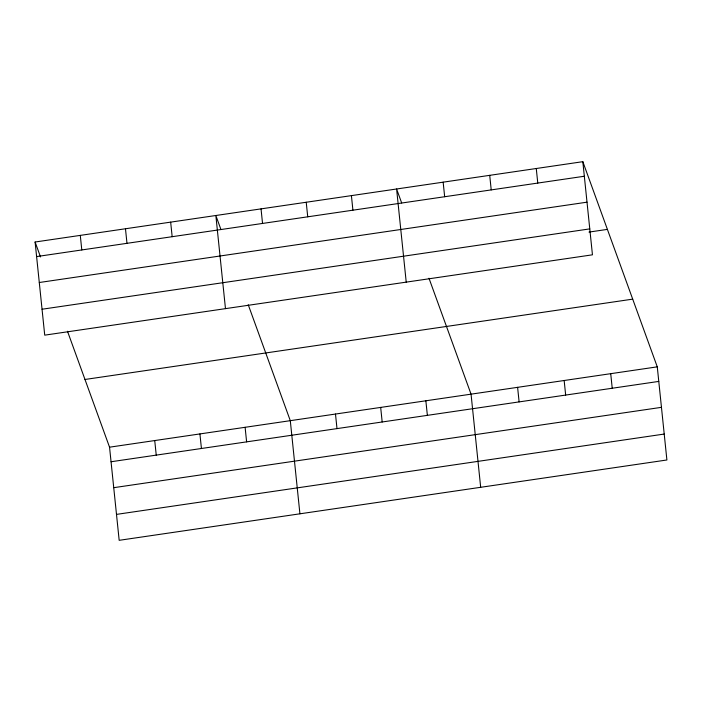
<?xml version="1.0" encoding="UTF-8"?>
<svg xmlns="http://www.w3.org/2000/svg" width="702" height="702" viewBox="0 0 702 702"><rect width="100%" height="100%" fill="white"/><g stroke="black" fill="none" stroke-linecap="round" stroke-linejoin="round"><path stroke-width="1.05" d="M582.827 161.679L592.453 254.817L44.726 335.152L35.1 242.014L582.827 161.679L657.274 366.848L666.9 459.986L119.173 540.321L109.547 447.183L67.489 331.265M36.609 256.581L584.327 176.246M39.286 282.511L587.012 202.176M42.05 309.231L589.768 228.887M588.987 232.081L607.397 229.387M84.977 379.475L632.704 299.14M109.547 447.183L657.274 366.848M111.056 461.749L658.783 381.414M113.733 487.679L661.459 407.335M116.497 514.39L664.224 434.055M401.658 202.931L396.595 188.996L406.221 282.134M428.983 278.238L471.051 394.155L480.677 487.293M220.911 229.449L215.847 215.505L225.474 308.643M248.236 304.756L290.295 420.673L299.921 513.811M35.1 242.014L40.523 256.95M610.722 373.675L612.223 388.241M564.162 380.502L565.663 395.068M536.267 168.506L537.776 183.073M517.602 387.328L519.111 401.895M489.715 175.333L491.216 189.9M443.155 182.169L444.664 196.735M425.86 400.789L427.369 415.356M380.677 407.414L382.178 421.981M351.412 195.621L352.913 210.188M335.486 414.04L336.995 428.606M306.221 202.246L307.73 216.813M261.039 208.88L262.539 223.447M245.112 427.299L246.613 441.865M199.921 433.924L201.43 448.49M170.665 222.13L172.165 236.697M154.738 440.558L156.239 455.124M125.474 228.764L126.983 243.331M80.291 235.389L81.792 249.956"/></g></svg>
